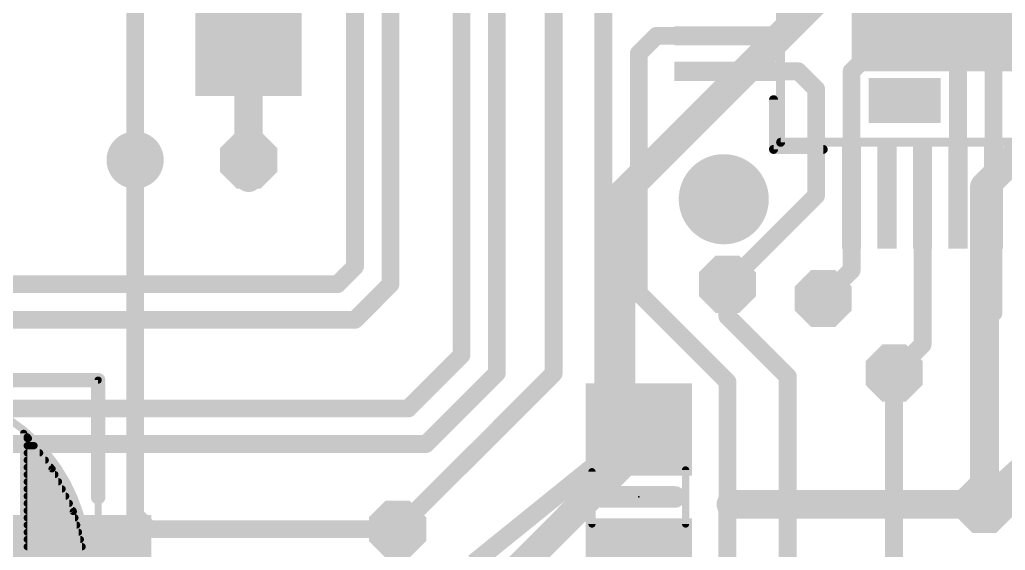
# Model space of a CAD drawing. Extents: x -30 to 79, y -8 to 63.
# Drawn here: x 11.27 to 25.17, y 19.25 to 26.73 of the extents above; entities that cross this region are included whole.
import ezdxf

# ---------------------------------------------------------------- set-up
doc = ezdxf.new("R2010")
doc.units = 0
for name, color, linetype in [('1', 12, 'CONTINUOUS'), ('16', 132, 'CONTINUOUS'), ('18', 3, 'CONTINUOUS'), ('21', 40, 'CONTINUOUS'), ('23', 40, 'CONTINUOUS'), ('41', 12, 'CONTINUOUS'), ('51', 253, 'CONTINUOUS')]:
    doc.layers.add(name, color=color, linetype=linetype)

# ---------------------------------------------------------------- blocks, each defined once
blk = doc.blocks.new('RECT')
blk.add_solid([(-0.5, -0.5), (0.5, -0.5), (-0.5, 0.5), (0.5, 0.5)])
blk = doc.blocks.new('ROUNDV')
at = {"const_width": 0.5}
blk.add_lwpolyline([(0, -0.25, 1), (0, 0.25, 1), (0, -0.25)], format="xyb", dxfattribs=at)
blk = doc.blocks.new('OCTAGONV')
at = {"const_width": 0.5}
blk.add_lwpolyline([(-0.25, -0.1036), (-0.25, 0.1036), (-0.1036, 0.25), (0.1036, 0.25), (0.25, 0.1036), (0.25, -0.1036), (0.1036, -0.25), (-0.1036, -0.25), (-0.25, -0.1036), (-0.25, 0.1036)], dxfattribs=at)

msp = doc.modelspace()

# ---------------------------------------------------------------- linework, layer by layer
at = {"layer": '1'}
for points, const_width in [([(16, 29.25), (16, 23.25)], 0.25), ([(16.5, 23), (16.5, 29)], 0.25), ([(17.5, 22), (17.5, 28.75)], 0.25), ([(18, 21.75), (18, 28.5)], 0.25), ([(18.8, 28), (18.8, 21.743)], 0.25), ([(24.5, 24.25), (24.5, 27.5)], 0.254), ([(19.5, 27.25), (19.5, 21.266)], 0.25), ([(25, 24.25), (25, 27.25)], 0.25), ([(12.9, 27), (12.9, 24.75)], 0.25), ([(23, 26), (24, 27)], 0.25), ([(20.25, 26.5), (20, 26.25)], 0.25), ([(21.25, 26.5), (20.25, 26.5)], 0.25), ([(14.5, 26.3), (14.5, 24.75)], 0.4), ([(20, 26.25), (20, 22.877)], 0.25), ([(21.25, 26), (22.25, 26)], 0.25), ([(22.25, 26), (22.5, 25.75)], 0.25), ([(23, 24.25), (23, 26)], 0.25), ([(22.5, 25.75), (22.5, 24.25)], 0.25), ([(22.5, 24.25), (21.25, 23)], 0.25), ([(23, 23.2), (23, 24.25)], 0.254), ([(24, 24.25), (24, 22.15)], 0.254), ([(25, 23.6), (25, 22.6)], 0.254), ([(16, 23.25), (15.75, 23)], 0.25), ([(22.6, 22.8), (23, 23.2)], 0.254), ([(15.75, 23), (7, 23)], 0.25), ([(16, 22.5), (16.5, 23)], 0.25), ([(20, 22.877), (21.25, 21.627)], 0.25), ([(16, 22.5), (6.75, 22.5)], 0.25), ([(24, 22.15), (23.6, 21.75)], 0.254), ([(16.75, 21.25), (17.5, 22)], 0.25), ([(17, 20.75), (18, 21.75)], 0.25), ([(18.8, 21.743), (17.75, 20.693)], 0.25), ([(21.25, 21.627), (21.25, 19.9)], 0.25), ([(7.155, 21.25), (16.75, 21.25)], 0.25), ([(19.5, 21.266), (20, 20.954)], 0.25), ([(24.873, 19.9), (26.116, 21.016)], 0.4064), ([(17.676, 19.077), (20, 20.954)], 0.254), ([(6.778, 20.75), (17, 20.75)], 0.25), ([(17.75, 20.693), (16.6, 19.55)], 0.25), ([(24.873, 19.9), (21.3, 19.9)], 0.4064), ([(21.25, 19.9), (21.25, 17.85)], 0.254), ([(21.25, 19.9), (21.3, 19.9)], 0.254), ([(16.6, 16.566), (16.6, 19.55)], 0.254)]:
    msp.add_lwpolyline(points, dxfattribs=dict(at, const_width=const_width))
for points, const_width in [([(20.25, 26.5625, 1), (20.25, 26.4375)], 0.125), ([(20.2942, 26.4558, 1), (20.2058, 26.5442)], 0.125), ([(21.25, 26.4375, 1), (21.25, 26.5625)], 0.125), ([(14.6, 26.3, 1), (14.4, 26.3)], 0.2), ([(20.0625, 26.25, 1), (19.9375, 26.25)], 0.125), ([(19.9558, 26.2942, 1), (20.0442, 26.2058)], 0.125), ([(21.25, 26.0625, 1), (21.25, 25.9375)], 0.125), ([(22.2942, 26.0442, 1), (22.2058, 25.9558)], 0.125), ([(22.25, 25.9375, 1), (22.25, 26.0625)], 0.125), ([(23.0625, 26, 1), (22.9375, 26)], 0.125), ([(22.9558, 26.0442, 1), (23.0442, 25.9558)], 0.125), ([(22.5625, 25.75, 1), (22.4375, 25.75)], 0.125), ([(22.4558, 25.7058, 1), (22.5442, 25.7942)], 0.125), ([(12.8375, 24.75, 1), (12.9625, 24.75)], 0.125), ([(14.4, 24.75, 1), (14.6, 24.75)], 0.2), ([(22.5442, 24.2058, 1), (22.4558, 24.2942)], 0.125), ([(23.0635, 24.25, 1), (22.9365, 24.25)], 0.127), ([(24.0635, 24.25, 1), (23.9365, 24.25)], 0.127), ([(22.4375, 24.25, 1), (22.5625, 24.25)], 0.125), ([(22.9375, 24.25, 1), (23.0625, 24.25)], 0.125), ([(24.4365, 24.25, 1), (24.5635, 24.25)], 0.127), ([(24.9375, 24.25, 1), (25.0625, 24.25)], 0.125), ([(25.0635, 23.6, 1), (24.9365, 23.6)], 0.127), ([(16.0442, 23.2058, 1), (15.9558, 23.2942)], 0.125), ([(15.9375, 23.25, 1), (16.0625, 23.25)], 0.125), ([(22.9365, 23.2, 1), (23.0635, 23.2)], 0.127), ([(23.0449, 23.1551, 1), (22.9551, 23.2449)], 0.127), ([(15.7058, 23.0442, 1), (15.7942, 22.9558)], 0.125), ([(15.75, 22.9375, 1), (15.75, 23.0625)], 0.125), ([(16.5442, 22.9558, 1), (16.4558, 23.0442)], 0.125), ([(21.2058, 23.0442, 1), (21.2942, 22.9558)], 0.125), ([(16.4375, 23, 1), (16.5625, 23)], 0.125), ([(20.0442, 22.9212, 1), (19.9558, 22.8328)], 0.125), ([(19.9375, 22.877, 1), (20.0625, 22.877)], 0.125), ([(22.5551, 22.8449, 1), (22.6449, 22.7551)], 0.127), ([(24.9365, 22.6, 1), (25.0635, 22.6)], 0.127), ([(15.9558, 22.5442, 1), (16.0442, 22.4558)], 0.125), ([(16, 22.4375, 1), (16, 22.5625)], 0.125), ([(24.0449, 22.1051, 1), (23.9551, 22.1949)], 0.127), ([(17.5442, 21.9558, 1), (17.4558, 22.0442)], 0.125), ([(23.9365, 22.15, 1), (24.0635, 22.15)], 0.127), ([(17.4375, 22, 1), (17.5625, 22)], 0.125), ([(18.0442, 21.7058, 1), (17.9558, 21.7942)], 0.125), ([(18.8442, 21.6988, 1), (18.7558, 21.7872)], 0.125), ([(23.5551, 21.7949, 1), (23.6449, 21.7051)], 0.127), ([(17.9375, 21.75, 1), (18.0625, 21.75)], 0.125), ([(18.7375, 21.743, 1), (18.8625, 21.743)], 0.125), ([(21.3125, 21.627, 1), (21.1875, 21.627)], 0.125), ([(21.2058, 21.5828, 1), (21.2942, 21.6712)], 0.125), ([(16.7058, 21.2942, 1), (16.7942, 21.2058)], 0.125), ([(16.75, 21.1875, 1), (16.75, 21.3125)], 0.125), ([(19.5331, 21.319, 1), (19.4669, 21.213)], 0.125), ([(19.4375, 21.266, 1), (19.5625, 21.266)], 0.125), ([(20.0399, 20.9046, 1), (19.9601, 21.0034)], 0.127), ([(19.9669, 20.901, 1), (20.0331, 21.007)], 0.125), ([(16.9558, 20.7942, 1), (17.0442, 20.7058)], 0.125), ([(17, 20.6875, 1), (17, 20.8125)], 0.125), ([(17.7058, 20.7372, 1), (17.7942, 20.6488)], 0.125), ([(17.7941, 20.6487, 1), (17.7059, 20.7373)], 0.125), ([(21.3, 20.0016, 1), (21.3, 19.7984)], 0.2032), ([(21.3135, 19.9, 1), (21.1865, 19.9)], 0.127), ([(21.25, 19.9635, 1), (21.25, 19.8365)], 0.127), ([(21.3, 19.8365, 1), (21.3, 19.9635)], 0.127), ([(24.8051, 19.9756, 1), (24.9409, 19.8244)], 0.2032), ([(24.873, 19.7984, 1), (24.873, 20.0016)], 0.2032), ([(21.1875, 19.9, 1), (21.3125, 19.9)], 0.125), ([(16.6635, 19.55, 1), (16.5365, 19.55)], 0.127), ([(16.5559, 19.5943, 1), (16.6441, 19.5057)], 0.125)]:
    msp.add_lwpolyline(points, format="xyb", dxfattribs=dict(at, const_width=const_width))
at = {"layer": '16'}
for points, const_width in [([(24.5, 29), (19.75, 24.25)], 0.4064), ([(24.873, 24.373), (26.5, 26)], 0.4064), ([(12.9, 19.75), (12.9, 24.75)], 0.25), ([(14.5, 24.75), (14.5, 24.5)], 0.4), ([(19.75, 24.25), (19.75, 20.45)], 0.4064), ([(24.873, 19.9), (24.873, 24.373)], 0.4064), ([(21.25, 23), (21.25, 22.55)], 0.254), ([(21.25, 22.55), (22.1, 21.7)], 0.254), ([(22.1, 21.7), (22.1, 18.7)], 0.254), ([(23.6, 21.75), (23.6, 18.8)], 0.254), ([(19.75, 20.45), (16.1, 16.8)], 0.4064), ([(13.1, 19.55), (12.9, 19.75)], 0.25), ([(16.6, 19.55), (13.1, 19.55)], 0.25)]:
    msp.add_lwpolyline(points, dxfattribs=dict(at, const_width=const_width))
for points, const_width in [([(12.9625, 24.75, 1), (12.8375, 24.75)], 0.125), ([(14.6, 24.75, 1), (14.4, 24.75)], 0.2), ([(14.4, 24.5, 1), (14.6, 24.5)], 0.2), ([(19.8516, 24.25, 1), (19.6484, 24.25)], 0.2032), ([(24.9746, 24.373, 1), (24.7714, 24.373)], 0.2032), ([(24.8012, 24.4448, 1), (24.9448, 24.3012)], 0.2032), ([(19.6782, 24.3218, 1), (19.8218, 24.1782)], 0.2032), ([(21.3135, 23, 1), (21.1865, 23)], 0.127), ([(21.2949, 22.5949, 1), (21.2051, 22.5051)], 0.127), ([(21.1865, 22.55, 1), (21.3135, 22.55)], 0.127), ([(22.1635, 21.7, 1), (22.0365, 21.7)], 0.127), ([(23.6635, 21.75, 1), (23.5365, 21.75)], 0.127), ([(22.0551, 21.6551, 1), (22.1449, 21.7449)], 0.127), ([(19.8218, 20.3782, 1), (19.6782, 20.5218)], 0.2032), ([(19.6484, 20.45, 1), (19.8516, 20.45)], 0.2032), ([(12.9442, 19.7942, 1), (12.8558, 19.7058)], 0.125), ([(24.7714, 19.9, 1), (24.9746, 19.9)], 0.2032), ([(12.8375, 19.75, 1), (12.9625, 19.75)], 0.125), ([(13.1, 19.6125, 1), (13.1, 19.4875)], 0.125), ([(13.0558, 19.5058, 1), (13.1442, 19.5942)], 0.125), ([(16.6, 19.4875, 1), (16.6, 19.6125)], 0.125)]:
    msp.add_lwpolyline(points, format="xyb", dxfattribs=dict(at, const_width=const_width))
at = {"layer": '21'}
for points, const_width in [([(21.9, 25.6), (21.9, 24.9)], 0.127), ([(21.9, 24.9), (22.6, 24.9)], 0.127), ([(8.529, 21.65), (12.379, 21.65)], 0.2032), ([(12.379, 21.65), (12.379, 20)], 0.2032), ([(20.508, 20.004), (19.492, 20.004)], 0.3048)]:
    msp.add_lwpolyline(points, dxfattribs=dict(at, const_width=const_width))
for points, const_width in [([(21.9318, 25.6, 1), (21.8683, 25.6)], 0.0635), ([(21.9, 24.9318, 1), (21.9, 24.8683)], 0.0635), ([(21.8683, 24.9, 1), (21.9318, 24.9)], 0.0635), ([(22.6, 24.8683, 1), (22.6, 24.9318)], 0.0635), ([(21.198, 23.8805, 1), (21.198, 24.5155, 1), (21.198, 23.8805)], 0.635), ([(12.4298, 21.65, 1), (12.3282, 21.65)], 0.1016), ([(12.379, 21.5992, 1), (12.379, 21.7008)], 0.1016), ([(19.492, 20.0802, 1), (19.492, 19.9278)], 0.1524), ([(20.508, 19.9278, 1), (20.508, 20.0802)], 0.1524), ([(12.3282, 20, 1), (12.4298, 20)], 0.1016)]:
    msp.add_lwpolyline(points, format="xyb", dxfattribs=dict(at, const_width=const_width))
at = {"layer": '23'}
msp.add_point((20, 20.004), dxfattribs=at)
at = {"layer": '51'}
for points, const_width in [([(22, 25), (22, 39)], 0.127), ([(36, 25), (22, 25)], 0.127), ([(8.529, 21.65), (12.379, 21.65)], 0.1016), ([(12.379, 21.65), (12.379, 16.45)], 0.1016), ([(11.329, 17.2), (11.329, 20.9)], 0.1016), ([(11.729, 20.4), (11.379, 20.85)], 0.1016), ([(11.379, 20.85), (11.379, 17.25)], 0.1016), ([(11.379, 20.828), (11.3961, 20.828)], 0.1016), ([(11.379, 20.7264), (11.4751, 20.7264)], 0.1016), ([(11.379, 20.6248), (11.5542, 20.6248)], 0.1016), ([(11.379, 20.5232), (11.6332, 20.5232)], 0.1016), ([(11.379, 20.4216), (11.7122, 20.4216)], 0.1016), ([(12.029, 19.8), (11.729, 20.4)], 0.1016), ([(20.66, 20.385), (20.66, 19.623)], 0.1016), ([(11.379, 20.32), (11.769, 20.32)], 0.1016), ([(19.34, 20.36), (19.34, 19.623)], 0.1016), ([(11.379, 20.2184), (11.8198, 20.2184)], 0.1016), ([(11.379, 20.1168), (11.8706, 20.1168)], 0.1016), ([(11.379, 20.0152), (11.9214, 20.0152)], 0.1016), ([(11.379, 19.9136), (11.9722, 19.9136)], 0.1016), ([(11.379, 19.812), (12.023, 19.812)], 0.1016), ([(11.379, 19.7104), (12.0514, 19.7104)], 0.1016), ([(12.229, 19), (12.029, 19.8)], 0.1016), ([(11.379, 19.6088), (12.0768, 19.6088)], 0.1016), ([(11.379, 19.5072), (12.1022, 19.5072)], 0.1016), ([(11.379, 19.4056), (12.1276, 19.4056)], 0.1016), ([(11.379, 19.304), (12.153, 19.304)], 0.1016), ([(11.379, 19.2024), (12.1784, 19.2024)], 0.1016)]:
    msp.add_lwpolyline(points, dxfattribs=dict(at, const_width=const_width))
for points, const_width in [([(22, 25.0317, 1), (22, 24.9683)], 0.0635), ([(21.9683, 25, 1), (22.0317, 25)], 0.0635), ([(12.4044, 21.65, 1), (12.3536, 21.65)], 0.0508), ([(12.379, 21.6246, 1), (12.379, 21.6754)], 0.0508), ([(9.779, 16.6, 1), (9.779, 21.5, 1), (9.779, 16.6)], 0.1016), ([(11.3544, 20.9, 1), (11.3036, 20.9)], 0.0508), ([(11.399, 20.8656, 1), (11.359, 20.8344)], 0.0508), ([(11.4044, 20.85, 1), (11.3536, 20.85)], 0.0508), ([(11.379, 20.8534, 1), (11.379, 20.8026)], 0.0508), ([(11.3961, 20.8026, 1), (11.3961, 20.8534)], 0.0508), ([(11.379, 20.7518, 1), (11.379, 20.701)], 0.0508), ([(11.4751, 20.701, 1), (11.4751, 20.7518)], 0.0508), ([(11.379, 20.6502, 1), (11.379, 20.5994)], 0.0508), ([(11.379, 20.5486, 1), (11.379, 20.4978)], 0.0508), ([(11.5542, 20.5994, 1), (11.5542, 20.6502)], 0.0508), ([(11.6332, 20.4978, 1), (11.6332, 20.5486)], 0.0508), ([(11.379, 20.447, 1), (11.379, 20.3962)], 0.0508), ([(11.7517, 20.4114, 1), (11.7063, 20.3886)], 0.0508), ([(11.709, 20.3844, 1), (11.749, 20.4156)], 0.0508), ([(11.7122, 20.3962, 1), (11.7122, 20.447)], 0.0508), ([(20.6854, 20.385, 1), (20.6346, 20.385)], 0.0508), ([(11.379, 20.3454, 1), (11.379, 20.2946)], 0.0508), ([(11.769, 20.2946, 1), (11.769, 20.3454)], 0.0508), ([(19.3654, 20.36, 1), (19.3146, 20.36)], 0.0508), ([(11.379, 20.2438, 1), (11.379, 20.193)], 0.0508), ([(11.379, 20.1422, 1), (11.379, 20.0914)], 0.0508), ([(11.8198, 20.193, 1), (11.8198, 20.2438)], 0.0508), ([(11.8706, 20.0914, 1), (11.8706, 20.1422)], 0.0508), ([(11.379, 20.0406, 1), (11.379, 19.9898)], 0.0508), ([(11.9214, 19.9898, 1), (11.9214, 20.0406)], 0.0508), ([(11.379, 19.939, 1), (11.379, 19.8882)], 0.0508), ([(11.9722, 19.8882, 1), (11.9722, 19.939)], 0.0508), ([(11.379, 19.8374, 1), (11.379, 19.7866)], 0.0508), ([(11.379, 19.7358, 1), (11.379, 19.685)], 0.0508), ([(12.0536, 19.8062, 1), (12.0044, 19.7938)], 0.0508), ([(12.0063, 19.7886, 1), (12.0517, 19.8114)], 0.0508), ([(12.023, 19.7866, 1), (12.023, 19.8374)], 0.0508), ([(12.0514, 19.685, 1), (12.0514, 19.7358)], 0.0508), ([(11.379, 19.6342, 1), (11.379, 19.5834)], 0.0508), ([(12.0768, 19.5834, 1), (12.0768, 19.6342)], 0.0508), ([(19.3146, 19.623, 1), (19.3654, 19.623)], 0.0508), ([(20.6346, 19.623, 1), (20.6854, 19.623)], 0.0508), ([(11.379, 19.5326, 1), (11.379, 19.4818)], 0.0508), ([(11.379, 19.431, 1), (11.379, 19.3802)], 0.0508), ([(12.1022, 19.4818, 1), (12.1022, 19.5326)], 0.0508), ([(12.1276, 19.3802, 1), (12.1276, 19.431)], 0.0508), ([(11.379, 19.3294, 1), (11.379, 19.2786)], 0.0508), ([(12.153, 19.2786, 1), (12.153, 19.3294)], 0.0508)]:
    msp.add_lwpolyline(points, format="xyb", dxfattribs=dict(at, const_width=const_width))

# ---------------------------------------------------------------- block references
at = {"layer": '1'}
for p, xscale, yscale in [((29, 32), 12, 12), ((21.25, 26.5), 1.5, 0.27), ((21.25, 26), 1.5, 0.27), ((23, 24.25), 0.27, 1.5), ((23.5, 24.25), 0.27, 1.5), ((24, 24.25), 0.27, 1.5), ((24.5, 24.25), 0.27, 1.5), ((25, 24.25), 0.27, 1.5)]:
    msp.add_blockref('RECT', p, dxfattribs=dict(at, xscale=xscale, yscale=yscale))
for p, xscale, yscale, rotation in [((14.5, 26.3), 1.3, 1.5, 270), ((20, 20.954), 1.3, 1.5, 270), ((11.829, 19.05), 2.6, 1.4, 180), ((20, 19.054), 1.3, 1.5, 270)]:
    msp.add_blockref('RECT', p, dxfattribs=dict(at, xscale=xscale, yscale=yscale, rotation=rotation))
at = {"layer": '18', "xscale": 0.8064, "yscale": 0.8064}
for name, p in [('ROUNDV', (12.9, 24.75)), ('ROUNDV', (12.9, 24.75)), ('OCTAGONV', (14.5, 24.75)), ('OCTAGONV', (14.5, 24.75)), ('OCTAGONV', (21.25, 23)), ('OCTAGONV', (21.25, 23)), ('OCTAGONV', (22.6, 22.8)), ('OCTAGONV', (22.6, 22.8)), ('OCTAGONV', (23.6, 21.75)), ('OCTAGONV', (23.6, 21.75)), ('OCTAGONV', (24.873, 19.9)), ('OCTAGONV', (24.873, 19.9)), ('OCTAGONV', (16.6, 19.55)), ('OCTAGONV', (16.6, 19.55))]:
    msp.add_blockref(name, p, dxfattribs=at)
at = {"layer": '41'}
for p, xscale, yscale in [((23.749, 25.5905), 1.016, 0.635), ((24.75, 24.25), 0.1, 0.3)]:
    msp.add_blockref('RECT', p, dxfattribs=dict(at, xscale=xscale, yscale=yscale))
at = {"layer": '51'}
for p, xscale, yscale, rotation in [((14.5012, 26.5194), 0.7501, 1.4501, 270), ((20.0012, 20.7212), 0.7501, 1.4501, 270), ((20.0012, 19.2734), 0.7501, 1.4501, 270), ((12.454, 19.05), 0.55, 0.7, 180)]:
    msp.add_blockref('RECT', p, dxfattribs=dict(at, xscale=xscale, yscale=yscale, rotation=rotation))
at = {"layer": '51', "yscale": 0.27}
for p in [(21.5, 26.5), (21.5, 26)]:
    msp.add_blockref('RECT', p, dxfattribs=at)
at = {"layer": '51', "yscale": 0.27, "rotation": 90}
for p in [(23, 24.5), (23.5, 24.5), (24, 24.5), (24.5, 24.5), (25, 24.5)]:
    msp.add_blockref('RECT', p, dxfattribs=at)

doc.saveas('drawing.dxf')
